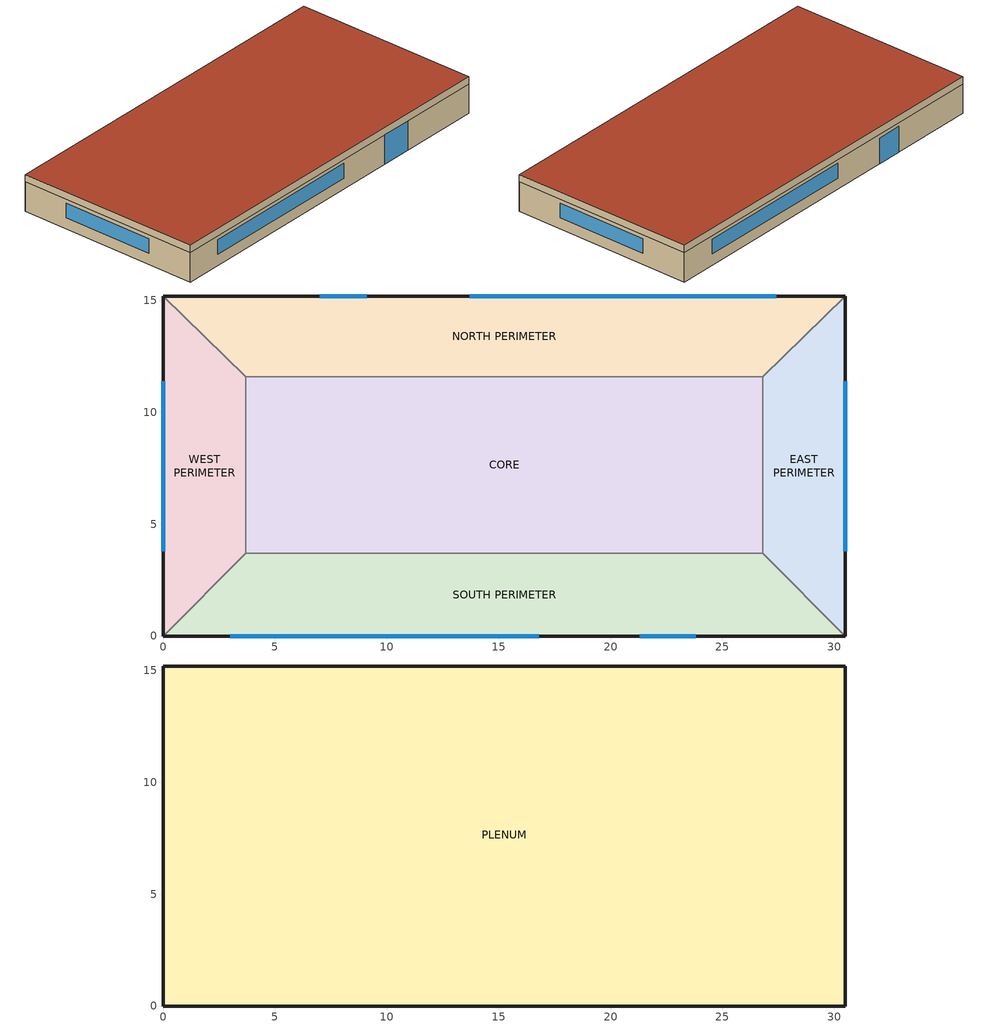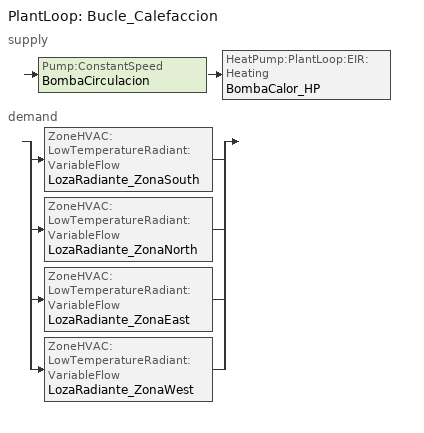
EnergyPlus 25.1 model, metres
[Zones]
NORTH PERIMETER
 floor ground (FLOOR-SLAB-1): 26.8,11.6 3.7,11.6 0,15.2 30.5,15.2 z0
 wall outside (WALL-1): 30.5,15.2 0,15.2 z0:2.4
 wall to EAST PERIMETER (INT-WALL-1): 26.8,11.6 30.5,15.2 z0:2.4
 wall to WEST PERIMETER (INT-WALL-1): 0,15.2 3.7,11.6 z0:2.4
 wall to CORE (INT-WALL-1): 3.7,11.6 26.8,11.6 z0:2.4
 window (Double LoE Clear Argon): 9.1,15.2 7,15.2 z0:2.1; 27.4,15.2 13.7,15.2 z0.9:2.1
SOUTH PERIMETER
 floor ground (FLOOR-SLAB-1): 26.8,3.7 30.5,0 0,0 3.7,3.7 z0
 wall outside (WALL-1): 0,0 30.5,0 z0:2.4
 wall to EAST PERIMETER (INT-WALL-1): 30.5,0 26.8,3.7 z0:2.4
 wall to WEST PERIMETER (INT-WALL-1): 3.7,3.7 0,0 z0:2.4
 wall to CORE (INT-WALL-1): 26.8,3.7 3.7,3.7 z0:2.4
 window (Double LoE Clear Argon): 21.3,0 23.8,0 z0:2.4; 3,0 16.8,0 z0.9:2.1
EAST PERIMETER
 floor ground (FLOOR-SLAB-1): 26.8,11.6 30.5,15.2 30.5,0 26.8,3.7 z0
 wall outside (WALL-1): 30.5,0 30.5,15.2 z0:2.4
 wall to CORE (INT-WALL-1): 26.8,11.6 26.8,3.7 z0:2.4
 window (Double LoE Clear Argon): 30.5,3.8 30.5,11.4 z0.9:2.1
WEST PERIMETER
 floor ground (FLOOR-SLAB-1): 3.7,3.7 0,0 0,15.2 3.7,11.6 z0
 wall outside (WALL-1): 0,15.2 0,0 z0:2.4
 wall to CORE (INT-WALL-1): 3.7,3.7 3.7,11.6 z0:2.4
 window (Double LoE Clear Argon): 0,11.4 0,3.8 z0.9:2.1
CORE
 floor ground (FLOOR-SLAB-1): 26.8,11.6 26.8,3.7 3.7,3.7 3.7,11.6 z0
PLENUM
 floor to SOUTH PERIMETER (CLNG-1): 26.8,3.7 30.5,0 0,0 3.7,3.7 z2.4
 floor to EAST PERIMETER (CLNG-1): 26.8,11.6 30.5,15.2 30.5,0 26.8,3.7 z2.4
 floor to NORTH PERIMETER (CLNG-1): 26.8,11.6 3.7,11.6 0,15.2 30.5,15.2 z2.4
 floor to WEST PERIMETER (CLNG-1): 3.7,3.7 0,0 0,15.2 3.7,11.6 z2.4
 floor to CORE (CLNG-1): 26.8,11.6 26.8,3.7 3.7,3.7 3.7,11.6 z2.4
 wall outside (WALL-1): 30.5,15.2 0,15.2 0,0 30.5,0 30.5,15.2 z2.4:3
 roof outside (ROOF-1): 0,15.2 0,0 30.5,0 30.5,15.2 z3
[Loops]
PlantLoop 'Bucle_Calefaccion'
 supply: Pump:ConstantSpeed 'BombaCirculacion' > HeatPump:PlantLoop:EIR:Heating 'BombaCalor_HP'
 demand: split
  | ZoneHVAC:LowTemperatureRadiant:VariableFlow 'LozaRadiante_ZonaSouth'
  | ZoneHVAC:LowTemperatureRadiant:VariableFlow 'LozaRadiante_ZonaNorth'
  | ZoneHVAC:LowTemperatureRadiant:VariableFlow 'LozaRadiante_ZonaEast'
  | ZoneHVAC:LowTemperatureRadiant:VariableFlow 'LozaRadiante_ZonaWest'
[Building]
Exercise 2: Loads convergence tolerance value=0.04; Minimum number of warmup days=6; North axis=0; Solar distribution=FullInteriorAndExterior; Temperature convergence tolerance value=0.4; Terrain=City
[Site:GroundTemperature:BuildingSurface]
20, 20, 19, 18, 17, 16, 15, 16, 17, 18, 19, 20
[Site:Location]
MONTEVIDEO - URY: Elevation=32; Latitude=-34.83; Longitude=-56.83; Time zone=-3
[SizingPeriod:DesignDay] Barometric pressure=99063; Day of month=21; Daylight saving time indicator=No; Humidity condition type=WetBulb; Rain indicator=No; Snow indicator=No; Solar model indicator=ASHRAEClearSky
Name | Daily dry bulb temperature range | Day type | Maximum dry bulb temperature | Month | Sky clearness | Wetbulb or dewpoint at maximum dry bulb | Wind direction | Wind speed
CHICAGO_IL_USA Cooling 1% Conditions DB=>MWB | 10.9 | SummerDesignDay | 31.3 | 7 | 1 | 22.8 | 230 | 5.4
CHICAGO_IL_USA Heating 99% Conditions | 0 | WinterDesignDay | -18.1 | 1 | 0 | -18.1 | 270 | 4.6
[Construction]
CLNG-1: MAT-CLNG-1
Double LoE Clear Argon: LoE CLEAR 6MM, ARGON 13MM, CLEAR 6MM
FLOOR-SLAB-1: CC03, CC03
INT-WALL-1: GP02, AL21, GP02
ROOF-1: RG01, BR01, IN46, WD01
WALL-1: WD01, PW03, IN02, GP01
[Material] Thermal absorptance=0.9
Name | Conductivity | Density | Roughness | Solar absorptance | Specific heat | Thickness | Visible absorptance
BR01 | 0.162 | 1121 | VeryRough | 0.7 | 1464 | 0.0095 | 0.7
CC03 | 1.31 | 2243 | MediumRough | 0.65 | 837 | 0.1016 | 0.65
GP01 | 0.16 | 801 | MediumSmooth | 0.75 | 837 | 0.0127 | 0.75
GP02 | 0.16 | 801 | MediumSmooth | 0.75 | 837 | 0.0159 | 0.75
IN02 | 0.043 | 10 | Rough | 0.75 | 837 | 0.0901 | 0.75
IN46 | 0.023 | 24 | VeryRough | 0.5 | 1590 | 0.0762 | 0.5
PW03 | 0.115 | 545 | MediumSmooth | 0.78 | 1213 | 0.0127 | 0.78
RG01 | 1.442 | 881 | Rough | 0.65 | 1674 | 0.0127 | 0.65
WD01 | 0.115 | 513 | MediumSmooth | 0.78 | 1381 | 0.0191 | 0.78
[Material:AirGap]
AL21: Thermal resistance=0.157
[Material:NoMass]
MAT-CLNG-1: Roughness=Rough; Solar absorptance=0.65; Thermal absorptance=0.65; Thermal resistance=0.652259; Visible absorptance=0.65
[WindowMaterial:Gas]
ARGON 13MM: Gas type=Argon; Thickness=0.0127
[WindowMaterial:Glazing] Conductivity=0.9; Front side infrared hemispherical emissivity=0.84; Infrared transmittance at normal incidence=0; Optical data type=SpectralAverage; Thickness=0.006
Name | Back side infrared hemispherical emissivity | Back side solar reflectance at normal incidence | Back side visible reflectance at normal incidence | Front side solar reflectance at normal incidence | Front side visible reflectance at normal incidence | Solar transmittance at normal incidence | Visible transmittance at normal incidence
CLEAR 6MM | 0.84 | 0.071 | 0.08 | 0.071 | 0.08 | 0.775 | 0.881
LoE CLEAR 6MM | 0.1 | 0.22 | 0.078 | 0.17 | 0.055 | 0.6 | 0.84
[AvailabilityManager:ScheduledOn]
Name | Schedule
Manager_Bomba_ON_zonaEast | ZonaEast
Manager_Bomba_ON_zonaNorth | ZonaNorth
Manager_Bomba_ON_zonaSouth | ZonaSouth
Manager_Bomba_ON_zonaWest | ZonaWest
[HeatPump:PlantLoop:EIR:Heating]
BombaCalor_HP: Capacity modifier function of temperature curve=CapCurveFuncTemp (AE140); Condenser type=AirSource; Control type=Setpoint; Electric input to output ratio modifier function of part load ratio curve=EIRCurveFuncPLR; Electric input to output ratio modifier function of temperature curve=EIRCurveFuncTemp (AE140); Flow mode=ConstantFlow; Heat pump defrost time period fraction=0.058333; Heat pump sizing method=HeatingCapacity; Heat recovery reference flow rate=Autosize; Heating to cooling capacity sizing ratio=1; Load side reference flow rate=Autosize; Maximum outdoor dry bulb temperature for defrost operation=10; Maximum source inlet temperature=75; Minimum heat recovery outlet temperature=4.5; Minimum source inlet temperature=-13; Reference capacity=14000; Reference coefficient of performance=3.95; Sizing factor=1; Source side reference flow rate=Autosize
[People]
Personas_Norte: Activity level schedule=NivelActividad_Personas; Carbon dioxide generation rate=3.82e-08; Clothing insulation calculation method=ClothingInsulationSchedule; Cold stress temperature threshold=15.56; Enable ashrae 55 comfort warnings=No; Fraction radiant=0.3; Heat stress temperature threshold=30; Mean radiant temperature calculation type=EnclosureAveraged; Number of people=5; Number of people calculation method=People; Number of people schedule=Siempre; Sensible heat fraction=Autocalculate; Zone or zonelist or space or spacelist=NORTH PERIMETER
[PlantEquipmentList]
Lista_Equipos_Calefaccion: BombaCalor_HP, HeatPump:PlantLoop:EIR:Heating
[PlantEquipmentOperation:HeatingLoad]
Calefaccion_Carga: Load range 1 lower limit=0; Load range 1 upper limit=100000; Range 1 equipment list=Lista_Equipos_Calefaccion
[PlantEquipmentOperationSchemes]
Esquema_Calefaccion: Control scheme 1=Calefaccion_Carga; Control scheme 1 schedule=Siempre
[PlantLoop]
Bucle_Calefaccion: Common pipe simulation=None; Fluid type=Water; Load distribution scheme=SequentialLoad; Loop circulation time=2; Maximum loop flow rate=0.001; Maximum loop temperature=90; Minimum loop flow rate=0.001; Minimum loop temperature=5; Plant equipment operation scheme=Esquema_Calefaccion; Plant loop demand calculation scheme=SingleSetpoint; Plant loop volume=Autocalculate; Pressure simulation type=None
[Pump:ConstantSpeed]
BombaCirculacion: Design electric power per unit flow rate=348701.1; Design flow rate=0.001; Design power consumption=100; Design power sizing method=PowerPerFlowPerPressure; Design pump head=40000; Design shaft power per unit flow rate per unit head=1.28205; End use subcategory=General; Motor efficiency=0.8; Pump control type=Intermittent
[SetpointManager:Scheduled]
Setpoint_Temp_Bucle: Control variable=Temperature; Schedule=Temperatura_Calefaccion_Schedule; Setpoint node or nodelist=Nodo_Salida_Condensador
[Sizing:Plant]
Bucle_Calefaccion: Design loop exit temperature=40; Loop design temperature difference=5; Loop type=Heating; Sizing option=NonCoincident; Zone timesteps in averaging window=1
[Sizing:Zone] Account for dedicated outdoor air system=No; Cooling design air flow method=DesignDay; Cooling minimum air flow fraction=0.2; Dedicated outdoor air high setpoint temperature for design=Autosize; Dedicated outdoor air low setpoint temperature for design=Autosize; Dedicated outdoor air system control strategy=NeutralSupplyAir; Heating design air flow method=DesignDay; Heating design air flow rate=1; Heating maximum air flow fraction=0.3; Type of space sum to use=Coincident; Zone cooling design supply air humidity ratio=0.008; Zone cooling design supply air humidity ratio difference=0.005; Zone cooling design supply air temperature=12.8; Zone cooling design supply air temperature input method=SupplyAirTemperature; Zone heating design supply air humidity ratio=0.008; Zone heating design supply air temperature=40; Zone heating design supply air temperature input method=SupplyAirTemperature; Zone humidification design supply air humidity ratio difference=0.005; Zone latent cooling design supply air humidity ratio input method=HumidityRatioDifference; Zone latent heating design supply air humidity ratio input method=HumidityRatioDifference; Zone load sizing method=Sensible Load Only No Latent Load
EAST PERIMETER; WEST PERIMETER; SOUTH PERIMETER; NORTH PERIMETER
[ThermostatSetpoint:SingleHeating]
Termostato: Setpoint temperature schedule=Setpoint_Constante_22
[Zone] Floor area=Autocalculate; Multiplier=1; Type=1
Name | Ceiling height | Part of total floor area | Volume
CORE | 2.4384 | Yes | 447.683
EAST PERIMETER; WEST PERIMETER | 2.4384 | Yes | 103.311
NORTH PERIMETER; SOUTH PERIMETER | 2.4384 | Yes | 239.247
PLENUM | 0.6096 | No | 283.2
[ZoneControl:Thermostat] Control 1=Termostato; Control type schedule=ThermostatTypeSchedule
Name | Zone or zonelist
termostato este | EAST PERIMETER
termostato norte | NORTH PERIMETER
termostato oeste | WEST PERIMETER
termostato sur | SOUTH PERIMETER
[Zone equipment]
EAST PERIMETER: LozaRadiante_ZonaEast
NORTH PERIMETER: LozaRadiante_ZonaNorth
SOUTH PERIMETER: LozaRadiante_ZonaSouth
WEST PERIMETER: LozaRadiante_ZonaWest
[ZoneHVAC:LowTemperatureRadiant:SurfaceGroup] Flow fraction for surface 1=1
Name | Surface name 1
GrupoSuperficies_ZonaEast | F2-1
GrupoSuperficies_ZonaNorth | F3-1
GrupoSuperficies_ZonaSouth | F1-1
GrupoSuperficies_ZonaWest | F4-1
[ZoneHVAC:LowTemperatureRadiant:VariableFlow] Circuit length=106.7; Design object=Diseno1; Heating design capacity=Autosize; Hydronic tubing length=Autosize; Maximum hot water flow=0.001; Number of circuits=OnePerSurface
Name | Zone | Availability schedule | Surface name or radiant surface group
LozaRadiante_ZonaEast | EAST PERIMETER | ZonaEast | GrupoSuperficies_ZonaEast
LozaRadiante_ZonaNorth | NORTH PERIMETER | ZonaNorth | GrupoSuperficies_ZonaNorth
LozaRadiante_ZonaSouth | SOUTH PERIMETER | ZonaSouth | GrupoSuperficies_ZonaSouth
LozaRadiante_ZonaWest | WEST PERIMETER | ZonaWest | GrupoSuperficies_ZonaWest
[ZoneHVAC:LowTemperatureRadiant:VariableFlow:Design]
Diseno1: Condensation control dewpoint offset=1; Condensation control type=SimpleOff; Cooling control throttling range=0.5; Cooling design capacity method=CoolingDesignCapacity; Fluid to radiant surface heat transfer model=ConvectionOnly; Fraction of autosized heating design capacity=1.5; Heating control temperature schedule=Setpoint_Constante_22; Heating control throttling range=0.5; Heating design capacity method=CapacityPerFloorArea; Heating design capacity per floor area=500; Hydronic tubing conductivity=0.35; Hydronic tubing inside diameter=0.013; Hydronic tubing outside diameter=0.016; Setpoint control type=ZeroFlowPower; Temperature control type=MeanAirTemperature
[ZoneInfiltration:DesignFlowRate] Constant term coefficient=0; Design flow rate=0.015; Design flow rate calculation method=Flow/Zone; Schedule=Siempre; Temperature term coefficient=0; Velocity squared term coefficient=0; Velocity term coefficient=0.2237
Name | Zone or zonelist or space or spacelist
EAST PERIMETER Infil 1 | EAST PERIMETER
NORTH PERIMETER Infil 1 | NORTH PERIMETER
SOUTH PERIMETER Infil 1 | SOUTH PERIMETER
WEST PERIMETER Infil 1 | WEST PERIMETER
[Curve:Biquadratic] Input unit type for x=Temperature; Input unit type for y=Temperature; Maximum value of x=43; Maximum value of y=70; Minimum value of x=-30; Minimum value of y=25; Output unit type=Dimensionless
Name | Coefficient1 constant | Coefficient2 x | Coefficient3 x 2 | Coefficient4 y | Coefficient5 y 2 | Coefficient6 x y
CapCurveFuncTemp (AE140) | 1.01179 | 0.00194768 | -8.10495e-06 | -0.00081907 | 1.83747e-05 | 0.000127517
EIRCurveFuncTemp (AE140) | 0.682864 | -0.0246789 | 0.00029785 | 0.00412855 | 0.000179595 | -0.000128165
[Curve:Quadratic]
EIRCurveFuncPLR: Input unit type for x=Dimensionless; Maximum value of x=1; Minimum value of x=0; Output unit type=Dimensionless; Coefficient1 constant=0.8; Coefficient2 x=0.2; Coefficient3 x 2=-0
[Schedule:Compact]
NivelActividad_Personas: Through: 12/31, For: AllDays, Until: 24:00, 131
Setpoint_Constante_22: Through: 12/31, For: AllDays, Until: 24:00, 24
Siempre; ThermostatTypeSchedule; ZonaEast; ZonaNorth; ZonaWest: Through: 12/31, For: AllDays, Until: 24:00, 1
Temperatura_Calefaccion_Schedule: Through: 12/31, For: AllDays, Until: 24:00, 40
ZonaSouth: Through: 12/31, For: AllDays, Until: 24:00, 0
